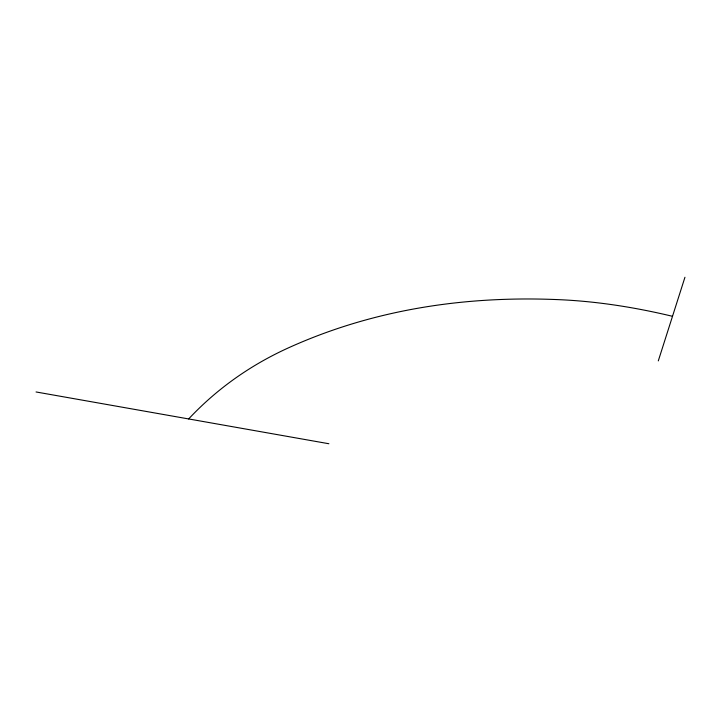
<?xml version="1.0" encoding="UTF-8"?>
<svg xmlns="http://www.w3.org/2000/svg" width="721" height="721" viewBox="0 0 721 721"><rect width="100%" height="100%" fill="white"/><g stroke="black" fill="none" stroke-linecap="round" stroke-linejoin="round"><path stroke-width="1.08" d="M658.291 360.897L684.95 277.261M36.05 391.963L328.884 443.739M188.65 418.946A923.331 530.998 47 0 1 289.283 347.477A3169.732 1271.42 61.6 0 1 559.388 299.684A824.851 426.336 43.7 0 1 672.504 316.303"/></g></svg>
